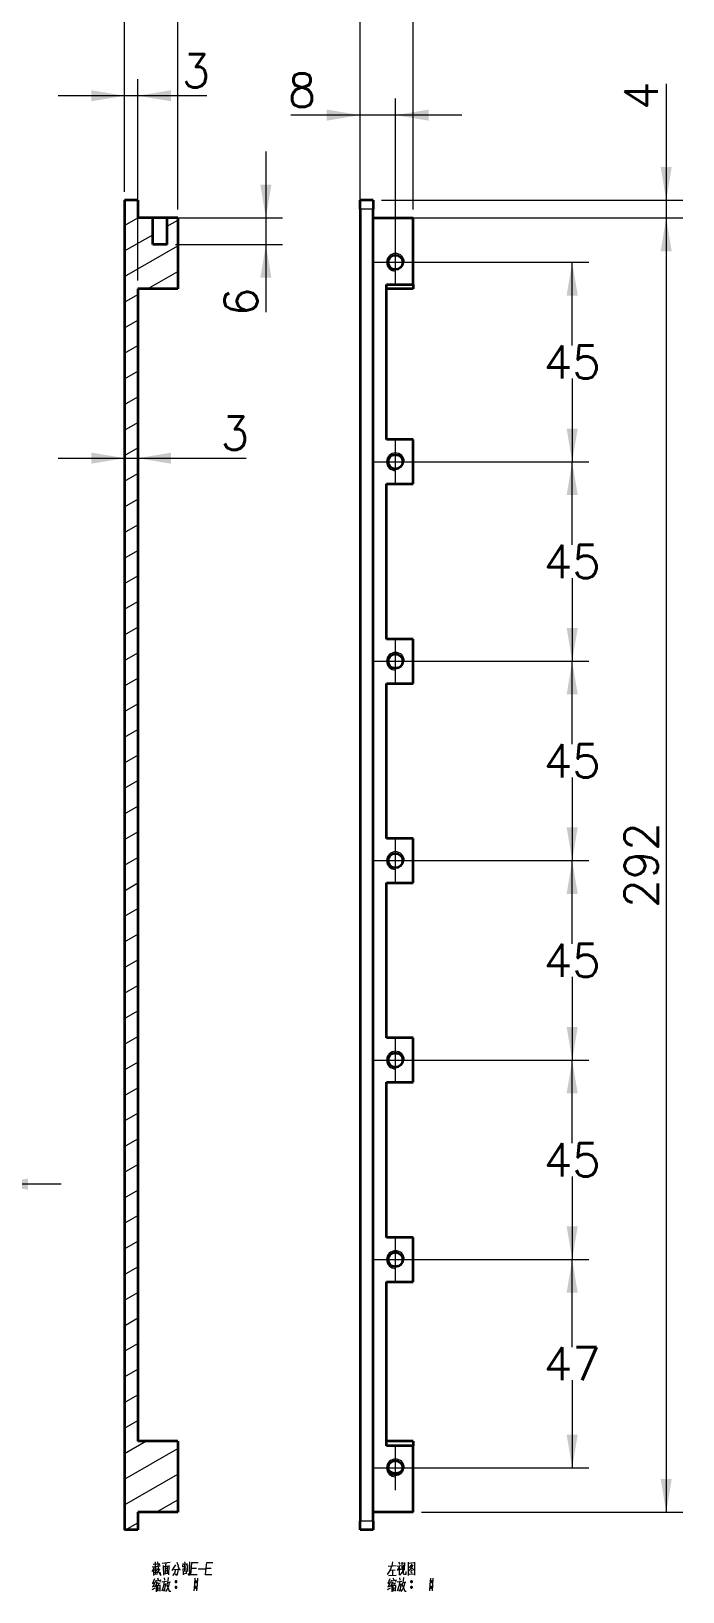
# Model space of a CAD drawing. Header units: millimetres. Extents: x -631 to 3210, y -446 to 2288.
# Drawn here: x 2496.8 to 2643.8, y 1742.6 to 2094.7 of the extents above; entities that cross this region are included whole.
import ezdxf

# ---------------------------------------------------------------- set-up
doc = ezdxf.new("R2010")
doc.units = ezdxf.units.MM
doc.linetypes.add('点画线', pattern=[18, 12, -2, 2, -2])
doc.layers.get('0').update_dxf_attribs({"lineweight": 18})
for name, color, linetype, lineweight in [('中心线层', 1, '点画线', 18), ('尺寸线层', 3, 'Continuous', 18), ('细实线层', 7, 'Continuous', 18)]:
    doc.layers.add(name, color=color, linetype=linetype, lineweight=lineweight)
doc.styles.get("Standard").update_dxf_attribs({"font": 'txt.shx', "bigfont": 'gbcbig.shx'})
doc.dimstyles.get("Standard").update_dxf_attribs({"dimscale": 3, "dimtxt": 0.18, "dimasz": 0.18, "dimexe": 0.18, "dimexo": 0.0625, "dimgap": 0.09, "dimtad": 0, "dimtih": 1, "dimtoh": 1, "dimdec": 4, "dimzin": 0, "dimdsep": 46, "dimtxsty": 'Standard', "dimcen": 0.09, "dimdle": 0.36, "dimadec": 0, "dimazin": 0, "dimtfac": 1, "dimtdec": 4, "dimtofl": 0, "dimtmove": 0, "dimatfit": 3, "dimfxl": 0, "dimtolj": 1, "dimtzin": 0, "dimarcsym": 0})

# ---------------------------------------------------------------- blocks, each defined once
blk = doc.blocks.new('*X10')
at = {"layer": '尺寸线层', "linetype": 'Continuous'}
for points in [[(2570.98, 2177.54), (2563.48, 2178.79), (2563.48, 2176.29)], [(2582.98, 2177.54), (2590.48, 2178.79), (2590.48, 2176.29)]]:
    blk.add_hatch(color=0, dxfattribs=at).paths.add_polyline_path(points, flags=0)
at = {"layer": '尺寸线层', "color": 0, "linetype": 'Continuous'}
for p, q in [((2570.98, 2058.42), (2570.98, 2181.29)), ((2582.98, 2054.42), (2582.98, 2181.29)), ((2549.31, 2177.54), (2597.98, 2177.54))]:
    blk.add_line(p, q, dxfattribs=at)
at = {"layer": '尺寸线层', "color": 0, "insert": (2554.84, 2183.16), "char_height": 7.5, "width": 22.1429, "attachment_point": 5}
blk.add_mtext('12', dxfattribs=at)
blk = doc.blocks.new('*X36')
at = {"layer": '尺寸线层', "linetype": 'Continuous'}
for points in [[(2549.74, 2052.54), (2550.99, 2060.04), (2548.49, 2060.04)], [(2549.74, 2046.54), (2550.99, 2039.04), (2548.49, 2039.04)]]:
    blk.add_hatch(color=0, dxfattribs=at).paths.add_polyline_path(points, flags=0)
at = {"layer": '尺寸线层', "color": 0, "linetype": 'Continuous'}
for p, q in [((2549.74, 2067.54), (2549.74, 2031.3)), ((2529.37, 2052.54), (2553.49, 2052.54)), ((2529.37, 2046.54), (2553.49, 2046.54))]:
    blk.add_line(p, q, dxfattribs=at)
at = {"layer": '尺寸线层', "color": 0, "insert": (2544.11, 2033.62), "char_height": 7.5, "width": 15, "attachment_point": 5, "rotation": 90}
blk.add_mtext('6', dxfattribs=at)
blk = doc.blocks.new('*X129')
at = {"layer": '尺寸线层', "linetype": 'Continuous'}
for points in [[(2618.86, 2042.54), (2620.11, 2035.04), (2617.61, 2035.04)], [(2618.86, 1997.54), (2620.11, 2005.04), (2617.61, 2005.04)]]:
    blk.add_hatch(color=0, dxfattribs=at).paths.add_polyline_path(points, flags=0)
at = {"layer": '尺寸线层', "color": 0, "linetype": 'Continuous'}
for p, q in [((2580.85, 2042.54), (2622.61, 2042.54)), ((2618.86, 2023.79), (2618.86, 2042.54)), ((2618.86, 2016.29), (2618.86, 1997.54)), ((2580.85, 1997.54), (2622.61, 1997.54))]:
    blk.add_line(p, q, dxfattribs=at)
at = {"layer": '尺寸线层', "color": 0, "insert": (2618.86, 2020.04), "char_height": 7.5, "width": 24.2857, "attachment_point": 5}
blk.add_mtext('45', dxfattribs=at)
blk = doc.blocks.new('*X130')
at = {"layer": '尺寸线层', "linetype": 'Continuous'}
for points in [[(2618.86, 1997.54), (2620.11, 1990.04), (2617.61, 1990.04)], [(2618.86, 1952.54), (2620.11, 1960.04), (2617.61, 1960.04)]]:
    blk.add_hatch(color=0, dxfattribs=at).paths.add_polyline_path(points, flags=0)
at = {"layer": '尺寸线层', "color": 0, "linetype": 'Continuous'}
for p, q in [((2580.85, 1997.54), (2622.61, 1997.54)), ((2618.86, 1978.79), (2618.86, 1997.54)), ((2618.86, 1971.29), (2618.86, 1952.54)), ((2580.85, 1952.54), (2622.61, 1952.54))]:
    blk.add_line(p, q, dxfattribs=at)
at = {"layer": '尺寸线层', "color": 0, "insert": (2618.86, 1975.04), "char_height": 7.5, "width": 24.2857, "attachment_point": 5}
blk.add_mtext('45', dxfattribs=at)
blk = doc.blocks.new('*X131')
at = {"layer": '尺寸线层', "linetype": 'Continuous'}
for points in [[(2618.86, 1952.54), (2620.11, 1945.04), (2617.61, 1945.04)], [(2618.86, 1907.54), (2620.11, 1915.04), (2617.61, 1915.04)]]:
    blk.add_hatch(color=0, dxfattribs=at).paths.add_polyline_path(points, flags=0)
at = {"layer": '尺寸线层', "color": 0, "linetype": 'Continuous'}
for p, q in [((2580.85, 1952.54), (2622.61, 1952.54)), ((2618.86, 1933.79), (2618.86, 1952.54)), ((2618.86, 1926.29), (2618.86, 1907.54)), ((2580.85, 1907.54), (2622.61, 1907.54))]:
    blk.add_line(p, q, dxfattribs=at)
at = {"layer": '尺寸线层', "color": 0, "insert": (2618.86, 1930.04), "char_height": 7.5, "width": 24.2857, "attachment_point": 5}
blk.add_mtext('45', dxfattribs=at)
blk = doc.blocks.new('*X132')
at = {"layer": '尺寸线层', "linetype": 'Continuous'}
for points in [[(2618.86, 1907.54), (2620.11, 1900.04), (2617.61, 1900.04)], [(2618.86, 1862.54), (2620.11, 1870.04), (2617.61, 1870.04)]]:
    blk.add_hatch(color=0, dxfattribs=at).paths.add_polyline_path(points, flags=0)
at = {"layer": '尺寸线层', "color": 0, "linetype": 'Continuous'}
for p, q in [((2580.85, 1907.54), (2622.61, 1907.54)), ((2618.86, 1888.79), (2618.86, 1907.54)), ((2618.86, 1881.29), (2618.86, 1862.54)), ((2580.85, 1862.54), (2622.61, 1862.54))]:
    blk.add_line(p, q, dxfattribs=at)
at = {"layer": '尺寸线层', "color": 0, "insert": (2618.86, 1885.04), "char_height": 7.5, "width": 24.2857, "attachment_point": 5}
blk.add_mtext('45', dxfattribs=at)
blk = doc.blocks.new('*X133')
at = {"layer": '尺寸线层', "linetype": 'Continuous'}
for points in [[(2618.86, 1862.54), (2620.11, 1855.04), (2617.61, 1855.04)], [(2618.86, 1817.54), (2620.11, 1825.04), (2617.61, 1825.04)]]:
    blk.add_hatch(color=0, dxfattribs=at).paths.add_polyline_path(points, flags=0)
at = {"layer": '尺寸线层', "color": 0, "linetype": 'Continuous'}
for p, q in [((2580.85, 1862.54), (2622.61, 1862.54)), ((2618.86, 1843.79), (2618.86, 1862.54)), ((2618.86, 1836.29), (2618.86, 1817.54)), ((2580.85, 1817.54), (2622.61, 1817.54))]:
    blk.add_line(p, q, dxfattribs=at)
at = {"layer": '尺寸线层', "color": 0, "insert": (2618.86, 1840.04), "char_height": 7.5, "width": 24.2857, "attachment_point": 5}
blk.add_mtext('45', dxfattribs=at)
blk = doc.blocks.new('*X134')
at = {"layer": '尺寸线层', "linetype": 'Continuous'}
for points in [[(2618.86, 1817.54), (2620.11, 1810.04), (2617.61, 1810.04)], [(2618.86, 1770.54), (2620.11, 1778.04), (2617.61, 1778.04)]]:
    blk.add_hatch(color=0, dxfattribs=at).paths.add_polyline_path(points, flags=0)
at = {"layer": '尺寸线层', "color": 0, "linetype": 'Continuous'}
for p, q in [((2580.85, 1817.54), (2622.61, 1817.54)), ((2618.86, 1797.79), (2618.86, 1817.54)), ((2618.86, 1790.29), (2618.86, 1770.54)), ((2580.85, 1770.54), (2622.61, 1770.54))]:
    blk.add_line(p, q, dxfattribs=at)
at = {"layer": '尺寸线层', "color": 0, "insert": (2618.86, 1794.04), "char_height": 7.5, "width": 24.2857, "attachment_point": 5}
blk.add_mtext('47', dxfattribs=at)
blk = doc.blocks.new('*X135')
at = {"layer": '尺寸线层', "linetype": 'Continuous'}
for points in [[(2517.84, 2080.12), (2510.34, 2078.87), (2510.34, 2081.37)], [(2520.84, 2080.12), (2528.34, 2078.87), (2528.34, 2081.37)]]:
    blk.add_hatch(color=0, dxfattribs=at).paths.add_polyline_path(points, flags=0)
at = {"layer": '尺寸线层', "color": 0, "linetype": 'Continuous'}
for p, q in [((2517.84, 2058.42), (2517.84, 2083.87)), ((2520.84, 2038.42), (2520.84, 2083.87)), ((2536.44, 2080.12), (2502.84, 2080.12))]:
    blk.add_line(p, q, dxfattribs=at)
at = {"layer": '尺寸线层', "color": 0, "insert": (2533.94, 2085.75), "char_height": 7.5, "width": 15, "attachment_point": 5}
blk.add_mtext('3', dxfattribs=at)
blk = doc.blocks.new('*X136')
at = {"layer": '尺寸线层', "linetype": 'Continuous'}
for points in [[(2517.84, 2107.48), (2510.34, 2106.23), (2510.34, 2108.73)], [(2529.84, 2107.48), (2537.34, 2106.23), (2537.34, 2108.73)]]:
    blk.add_hatch(color=0, dxfattribs=at).paths.add_polyline_path(points, flags=0)
at = {"layer": '尺寸线层', "color": 0, "linetype": 'Continuous'}
for p, q in [((2517.84, 2058.42), (2517.84, 2111.23)), ((2529.84, 2054.42), (2529.84, 2111.23)), ((2551.52, 2107.48), (2502.84, 2107.48))]:
    blk.add_line(p, q, dxfattribs=at)
at = {"layer": '尺寸线层', "color": 0, "insert": (2545.98, 2113.11), "char_height": 7.5, "width": 22.1429, "attachment_point": 5}
blk.add_mtext('12', dxfattribs=at)
blk = doc.blocks.new('*X140')
at = {"layer": '尺寸线层', "linetype": 'Continuous'}
for points in [[(2640.07, 2056.54), (2641.32, 2064.04), (2638.82, 2064.04)], [(2640.07, 2052.54), (2641.32, 2045.04), (2638.82, 2045.04)]]:
    blk.add_hatch(color=0, dxfattribs=at).paths.add_polyline_path(points, flags=0)
at = {"layer": '尺寸线层', "color": 0, "linetype": 'Continuous'}
for p, q in [((2640.07, 2082.8), (2640.07, 2037.54)), ((2575.85, 2056.54), (2643.82, 2056.54)), ((2575.85, 2052.54), (2643.82, 2052.54))]:
    blk.add_line(p, q, dxfattribs=at)
at = {"layer": '尺寸线层', "color": 0, "insert": (2634.44, 2080.12), "char_height": 7.5, "width": 15, "attachment_point": 5, "rotation": 90}
blk.add_mtext('4', dxfattribs=at)
blk = doc.blocks.new('*X186')
at = {"layer": '尺寸线层', "linetype": 'Continuous'}
for points in [[(2640.07, 2052.54), (2641.32, 2045.04), (2638.82, 2045.04)], [(2640.07, 1760.54), (2641.32, 1768.04), (2638.82, 1768.04)]]:
    blk.add_hatch(color=0, dxfattribs=at).paths.add_polyline_path(points, flags=0)
at = {"layer": '尺寸线层', "color": 0, "linetype": 'Continuous'}
for p, q in [((2584.85, 2052.54), (2643.82, 2052.54)), ((2640.07, 2052.54), (2640.07, 1760.54)), ((2584.85, 1760.54), (2643.82, 1760.54))]:
    blk.add_line(p, q, dxfattribs=at)
at = {"layer": '尺寸线层', "color": 0, "insert": (2634.44, 1906.54), "char_height": 7.5, "width": 38.5714, "attachment_point": 5, "rotation": 90}
blk.add_mtext('292', dxfattribs=at)
blk = doc.blocks.new('*X188')
at = {"layer": '尺寸线层', "linetype": 'Continuous'}
for points in [[(2482.54, 1834.55), (2475.04, 1833.3), (2475.04, 1835.8)], [(2488.54, 1834.55), (2496.04, 1833.3), (2496.04, 1835.8)]]:
    blk.add_hatch(color=0, dxfattribs=at).paths.add_polyline_path(points, flags=0)
at = {"layer": '尺寸线层', "color": 0, "linetype": 'Continuous'}
for p, q in [((2482.54, 1835.02), (2482.54, 1838.3)), ((2488.54, 1835.95), (2488.54, 1838.3)), ((2503.54, 1834.55), (2467.3, 1834.55))]:
    blk.add_line(p, q, dxfattribs=at)
at = {"layer": '尺寸线层', "color": 0, "insert": (2469.62, 1840.17), "char_height": 7.5, "width": 15, "attachment_point": 5}
blk.add_mtext('6', dxfattribs=at)
blk = doc.blocks.new('*X197')
at = {"layer": '尺寸线层', "linetype": 'Continuous'}
for points in [[(2570.98, 2075.75), (2563.48, 2074.5), (2563.48, 2077)], [(2578.98, 2075.75), (2586.48, 2074.5), (2586.48, 2077)]]:
    blk.add_hatch(color=0, dxfattribs=at).paths.add_polyline_path(points, flags=0)
at = {"layer": '尺寸线层', "color": 0, "linetype": 'Continuous'}
for p, q in [((2570.98, 2044.42), (2570.98, 2079.5)), ((2578.98, 2044.42), (2578.98, 2079.5)), ((2593.98, 2075.75), (2555.38, 2075.75))]:
    blk.add_line(p, q, dxfattribs=at)
at = {"layer": '尺寸线层', "color": 0, "insert": (2557.88, 2081.37), "char_height": 7.5, "width": 15, "attachment_point": 5}
blk.add_mtext('8', dxfattribs=at)
blk = doc.blocks.new('*X206')
at = {"layer": '尺寸线层', "linetype": 'Continuous'}
for points in [[(2517.84, 1998.35), (2510.34, 1999.6), (2510.34, 1997.1)], [(2520.84, 1998.35), (2528.34, 1999.6), (2528.34, 1997.1)]]:
    blk.add_hatch(color=0, dxfattribs=at).paths.add_polyline_path(points, flags=0)
at = {"layer": '尺寸线层', "color": 0, "linetype": 'Continuous'}
for p, q in [((2517.84, 1865.75), (2517.84, 2002.1)), ((2520.84, 1868), (2520.84, 2002.1)), ((2502.84, 1998.35), (2520.84, 1998.35)), ((2520.84, 1998.35), (2545.25, 1998.35))]:
    blk.add_line(p, q, dxfattribs=at)
at = {"layer": '尺寸线层', "color": 0, "insert": (2542.75, 2003.97), "char_height": 7.5, "width": 15, "attachment_point": 5}
blk.add_mtext('3', dxfattribs=at)

msp = doc.modelspace()

# ---------------------------------------------------------------- linework, layer by layer
at = {"color": 7, "lineweight": 35, "ltscale": 0.075}
for p, q in [((2520.844, 2056.541), (2517.844, 2056.541)), ((2573.978, 2056.541), (2570.978, 2056.541)), ((2520.844, 1756.541), (2517.844, 1756.541)), ((2573.978, 1756.541), (2570.978, 1756.541))]:
    msp.add_line(p, q, dxfattribs=at)
at = {"color": 7, "lineweight": 35}
for p, q in [((2517.844, 2056.541), (2517.844, 1756.541)), ((2570.978, 2054.541), (2570.978, 1758.541)), ((2573.978, 1758.541), (2573.978, 2054.541)), ((2520.844, 2036.541), (2520.844, 1776.541)), ((2576.978, 2002.541), (2576.978, 2037.541)), ((2576.978, 1957.541), (2576.978, 1992.541)), ((2576.978, 1912.541), (2576.978, 1947.541)), ((2576.978, 1867.541), (2576.978, 1902.541)), ((2576.978, 1822.541), (2576.978, 1857.541)), ((2576.978, 1775.541), (2576.978, 1812.541))]:
    msp.add_line(p, q, dxfattribs=at)
at = {"color": 7, "lineweight": 35, "ltscale": 0.1}
for p, q in [((2520.844, 2056.541), (2520.844, 2052.541)), ((2520.844, 1760.541), (2520.844, 1756.541))]:
    msp.add_line(p, q, dxfattribs=at)
at = {"color": 7, "lineweight": 35, "ltscale": 0.05}
for p, q in [((2570.978, 2054.541), (2570.978, 2056.541)), ((2573.978, 2056.541), (2573.978, 2054.541)), ((2570.978, 1756.541), (2570.978, 1758.541)), ((2573.978, 1758.541), (2573.978, 1756.541))]:
    msp.add_line(p, q, dxfattribs=at)
at = {"color": 7, "lineweight": 13, "ltscale": 0.075}
for p, q in [((2573.978, 2054.541), (2570.978, 2054.541)), ((2573.978, 1758.541), (2570.978, 1758.541))]:
    msp.add_line(p, q, dxfattribs=at)
at = {"color": 7, "lineweight": 13, "ltscale": 0.086603}
for p, q in [((2517.844, 2050.878), (2520.844, 2052.61)), ((2517.844, 2033.558), (2520.844, 2035.29)), ((2517.844, 2027.784), (2520.844, 2029.516)), ((2517.844, 2022.011), (2520.844, 2023.743)), ((2517.844, 2016.237), (2520.844, 2017.969)), ((2517.844, 2004.69), (2520.844, 2006.422)), ((2517.844, 1998.917), (2520.844, 2000.649)), ((2517.844, 1993.143), (2520.844, 1994.875)), ((2517.844, 1987.37), (2520.844, 1989.102)), ((2517.844, 1970.049), (2520.844, 1971.781)), ((2517.844, 1964.276), (2520.844, 1966.008)), ((2517.844, 1958.502), (2520.844, 1960.234)), ((2517.844, 1952.729), (2520.844, 1954.461)), ((2517.844, 1946.955), (2520.844, 1948.687)), ((2517.844, 1941.182), (2520.844, 1942.914)), ((2517.844, 1935.408), (2520.844, 1937.14)), ((2517.844, 1923.861), (2520.844, 1925.593)), ((2517.844, 1918.088), (2520.844, 1919.82)), ((2517.844, 1912.314), (2520.844, 1914.046)), ((2517.844, 1906.541), (2520.844, 1908.273)), ((2517.844, 1900.767), (2520.844, 1902.499)), ((2517.844, 1894.994), (2520.844, 1896.726)), ((2517.844, 1883.447), (2520.844, 1885.179)), ((2517.844, 1877.673), (2520.844, 1879.405)), ((2517.844, 1871.9), (2520.844, 1873.632)), ((2517.844, 1866.126), (2520.844, 1867.858)), ((2517.844, 1860.353), (2520.844, 1862.085)), ((2517.844, 1854.579), (2520.844, 1856.311)), ((2517.844, 1848.806), (2520.844, 1850.538)), ((2517.844, 1837.259), (2520.844, 1838.991)), ((2517.844, 1831.485), (2520.844, 1833.217)), ((2517.844, 1825.712), (2520.844, 1827.444)), ((2517.844, 1819.938), (2520.844, 1821.67)), ((2517.844, 1814.165), (2520.844, 1815.897)), ((2517.844, 1802.618), (2520.844, 1804.35)), ((2517.844, 1796.844), (2520.844, 1798.576)), ((2517.844, 1791.071), (2520.844, 1792.803)), ((2517.844, 1785.297), (2520.844, 1787.029)), ((2517.844, 1779.524), (2520.844, 1781.256))]:
    msp.add_line(p, q, dxfattribs=at)
at = {"color": 7, "lineweight": 35, "ltscale": 0.083752}
msp.add_line((2529.844, 2052.541), (2520.844, 2052.541), dxfattribs=at)
at = {"color": 7, "lineweight": 35, "ltscale": 0.15}
for p, q in [((2524.194, 2046.541), (2524.194, 2052.541)), ((2527.494, 2046.541), (2527.494, 2052.541)), ((2576.978, 2037.541), (2582.978, 2037.541)), ((2582.978, 2036.541), (2576.978, 2036.541)), ((2582.978, 2002.541), (2576.978, 2002.541)), ((2576.978, 1992.541), (2582.978, 1992.541)), ((2582.978, 1957.541), (2576.978, 1957.541)), ((2576.978, 1947.541), (2582.978, 1947.541)), ((2582.978, 1912.541), (2576.978, 1912.541)), ((2576.978, 1902.541), (2582.978, 1902.541)), ((2582.978, 1867.541), (2576.978, 1867.541)), ((2576.978, 1857.541), (2582.978, 1857.541)), ((2582.978, 1822.541), (2576.978, 1822.541)), ((2576.978, 1812.541), (2582.978, 1812.541)), ((2582.978, 1776.541), (2576.978, 1776.541)), ((2582.978, 1775.541), (2576.978, 1775.541))]:
    msp.add_line(p, q, dxfattribs=at)
at = {"color": 7, "lineweight": 13, "ltscale": 0.067841}
msp.add_line((2527.494, 2050.676), (2529.844, 2052.033), dxfattribs=at)
at = {"color": 7, "lineweight": 35, "ltscale": 0.4}
for p, q in [((2529.844, 2052.541), (2529.844, 2036.541)), ((2529.844, 1776.541), (2529.844, 1760.541))]:
    msp.add_line(p, q, dxfattribs=at)
at = {"color": 7, "lineweight": 35, "ltscale": 0.225}
for p, q in [((2573.978, 2052.541), (2582.978, 2052.541)), ((2529.844, 2036.541), (2520.844, 2036.541)), ((2529.844, 1776.541), (2520.844, 1776.541)), ((2529.844, 1760.541), (2520.844, 1760.541)), ((2582.978, 1760.541), (2573.978, 1760.541))]:
    msp.add_line(p, q, dxfattribs=at)
at = {"color": 7, "lineweight": 35, "ltscale": 0.375}
for p, q in [((2582.978, 2037.541), (2582.978, 2052.541)), ((2582.978, 1760.541), (2582.978, 1775.541))]:
    msp.add_line(p, q, dxfattribs=at)
at = {"color": 7, "lineweight": 13, "ltscale": 0.183311}
msp.add_line((2517.844, 2045.105), (2524.194, 2048.771), dxfattribs=at)
at = {"color": 7, "lineweight": 13, "ltscale": 0.34641}
for p, q in [((2517.844, 2039.331), (2529.844, 2046.26)), ((2517.844, 1767.977), (2529.844, 1774.905)), ((2517.844, 1762.203), (2529.844, 1769.131))]:
    msp.add_line(p, q, dxfattribs=at)
at = {"color": 7, "lineweight": 35, "ltscale": 0.082495}
msp.add_line((2527.494, 2046.541), (2524.194, 2046.541), dxfattribs=at)
at = {"color": 7, "lineweight": 13, "ltscale": 0.197266}
msp.add_line((2523.01, 2036.541), (2529.844, 2040.486), dxfattribs=at)
at = {"color": 7, "lineweight": 35, "ltscale": 0.024998}
msp.add_line((2582.978, 2037.541), (2582.978, 2036.541), dxfattribs=at)
at = {"color": 7, "lineweight": 13, "ltscale": 0.086602}
for p, q in [((2517.844, 2010.464), (2520.844, 2012.196)), ((2517.844, 1981.596), (2520.844, 1983.328)), ((2517.844, 1975.823), (2520.844, 1977.555)), ((2517.844, 1929.635), (2520.844, 1931.367)), ((2517.844, 1889.22), (2520.844, 1890.952)), ((2517.844, 1843.032), (2520.844, 1844.764)), ((2517.844, 1808.391), (2520.844, 1810.123))]:
    msp.add_line(p, q, dxfattribs=at)
at = {"color": 7, "lineweight": 35, "ltscale": 0.25}
for p, q in [((2582.978, 1992.541), (2582.978, 2002.541)), ((2582.978, 1947.541), (2582.978, 1957.541)), ((2582.978, 1902.541), (2582.978, 1912.541)), ((2582.978, 1857.541), (2582.978, 1867.541)), ((2582.978, 1812.541), (2582.978, 1822.541))]:
    msp.add_line(p, q, dxfattribs=at)
at = {"color": 7, "lineweight": 13, "ltscale": 0.13953}
msp.add_line((2517.844, 1773.75), (2522.677, 1776.541), dxfattribs=at)
at = {"color": 7, "lineweight": 35, "ltscale": 0.025002}
msp.add_line((2582.978, 1776.541), (2582.978, 1775.541), dxfattribs=at)
at = {"color": 7, "lineweight": 13, "ltscale": 0.140856}
msp.add_line((2524.965, 1760.541), (2529.844, 1763.358), dxfattribs=at)
at = {"color": 7, "lineweight": 13, "ltscale": 0.081049}
msp.add_line((2518.036, 1756.541), (2520.844, 1758.162), dxfattribs=at)
at = {"color": 7, "lineweight": 35}
for points in [[(2578.978, 1769.248), (2578.517, 1769.301), (2578.083, 1769.461), (2577.707, 1769.726), (2577.552, 1769.899), (2577.433, 1770.096), (2577.355, 1770.315), (2577.328, 1770.541)], [(2580.628, 1770.541), (2580.594, 1770.284), (2580.497, 1770.043), (2580.354, 1769.836), (2580.087, 1769.591), (2579.792, 1769.421), (2579.487, 1769.313), (2578.978, 1769.248)]]:
    msp.add_lwpolyline(points, dxfattribs=at)
at = {"color": 7, "lineweight": 13}
for points in [[(2524.054, 1748.211), (2525.874, 1748.456)], [(2524.054, 1747.126), (2524.404, 1747.651)], [(2524.334, 1748.771), (2525.104, 1748.876)], [(2524.404, 1747.651), (2524.579, 1748.176)], [(2524.404, 1747.651), (2524.404, 1746.251)], [(2525.209, 1747.371), (2524.439, 1747.266)], [(2525.209, 1746.986), (2524.439, 1746.881)], [(2525.244, 1746.566), (2524.439, 1746.461)], [(2524.509, 1747.686), (2525.244, 1747.791)], [(2524.824, 1748.316), (2524.824, 1749.366)], [(2524.824, 1748.141), (2524.824, 1746.531)], [(2525.209, 1746.811), (2525.839, 1747.791)], [(2525.279, 1749.331), (2525.419, 1747.756), (2525.524, 1747.126), (2525.979, 1746.216)], [(2525.594, 1749.016), (2525.734, 1748.596)], [(2525.909, 1746.916), (2525.979, 1746.216)], [(2528.149, 1749.156), (2526.329, 1748.981)], [(2526.574, 1748.491), (2526.609, 1746.356)], [(2527.904, 1748.351), (2526.574, 1748.211)], [(2526.609, 1746.601), (2527.834, 1746.741)], [(2526.994, 1748.246), (2526.994, 1746.671)], [(2527.344, 1747.861), (2526.994, 1747.791)], [(2526.994, 1747.301), (2527.344, 1747.371)], [(2527.099, 1748.281), (2527.239, 1749.051)], [(2527.484, 1748.281), (2527.449, 1746.706)], [(2527.834, 1746.391), (2527.939, 1748.526)], [(2529.304, 1748.666), (2528.919, 1748.001), (2528.499, 1747.406)], [(2529.129, 1746.776), (2528.674, 1746.216)], [(2528.989, 1747.616), (2529.899, 1747.651)], [(2529.374, 1747.616), (2529.129, 1746.776)], [(2529.759, 1746.776), (2529.619, 1746.251), (2529.374, 1746.636)], [(2529.654, 1749.261), (2529.934, 1748.421)], [(2529.934, 1747.756), (2529.794, 1746.776)], [(2529.899, 1748.421), (2530.214, 1747.616), (2530.459, 1747.616)], [(2530.809, 1747.546), (2531.929, 1747.721)], [(2531.019, 1748.946), (2530.914, 1748.211)], [(2530.984, 1748.771), (2531.859, 1748.876)], [(2531.019, 1748.281), (2531.754, 1748.421)], [(2531.019, 1747.931), (2531.754, 1748.071)], [(2531.054, 1747.336), (2531.054, 1746.391)], [(2531.054, 1747.196), (2531.754, 1747.301)], [(2531.789, 1746.706), (2531.054, 1746.566)], [(2531.369, 1749.366), (2531.474, 1748.946)], [(2531.404, 1748.771), (2531.404, 1747.301)], [(2531.789, 1747.371), (2531.719, 1746.706)], [(2531.929, 1748.981), (2531.789, 1748.561)], [(2532.139, 1747.161), (2532.139, 1748.631)], [(2532.489, 1746.251), (2532.174, 1746.706)], [(2532.489, 1749.366), (2532.489, 1747.826), (2532.489, 1746.251)], [(2534.204, 1746.391), (2532.804, 1746.391), (2532.944, 1747.966), (2533.049, 1749.191), (2534.449, 1749.191)], [(2532.944, 1747.896), (2534.064, 1747.896)], [(2534.449, 1747.791), (2536.129, 1747.791)], [(2537.529, 1746.391), (2536.129, 1746.391), (2536.269, 1747.966), (2536.374, 1749.191), (2537.774, 1749.191)], [(2536.269, 1747.896), (2537.389, 1747.896)], [(2577.678, 1747.371), (2577.118, 1746.496)], [(2577.328, 1748.351), (2579.148, 1748.491)], [(2578.133, 1748.421), (2577.678, 1747.371)], [(2577.818, 1747.441), (2578.903, 1747.546)], [(2578.343, 1749.366), (2578.133, 1748.421)], [(2578.343, 1747.476), (2578.308, 1746.286)], [(2580.023, 1748.596), (2579.848, 1748.106), (2579.358, 1747.371)], [(2579.393, 1748.386), (2579.953, 1748.456)], [(2579.673, 1749.261), (2579.953, 1748.841)], [(2579.848, 1748.106), (2579.848, 1746.321)], [(2579.848, 1747.931), (2580.163, 1747.616)], [(2579.953, 1746.321), (2580.233, 1746.601)], [(2580.233, 1746.601), (2580.478, 1746.951)], [(2580.443, 1749.226), (2580.443, 1747.546)], [(2581.108, 1749.051), (2580.443, 1748.981)], [(2580.653, 1747.581), (2580.478, 1746.951)], [(2580.758, 1748.631), (2580.653, 1747.581)], [(2580.793, 1746.601), (2580.793, 1747.686)], [(2580.933, 1746.496), (2580.793, 1746.601)], [(2581.353, 1746.496), (2580.933, 1746.496)], [(2581.038, 1747.476), (2581.108, 1749.156)], [(2581.353, 1747.126), (2581.353, 1746.496)], [(2581.878, 1749.261), (2581.878, 1747.791), (2581.878, 1746.286)], [(2581.878, 1749.226), (2581.878, 1747.826), (2581.878, 1746.426)], [(2583.348, 1749.086), (2581.878, 1748.946)], [(2581.878, 1746.531), (2583.243, 1746.636)], [(2581.948, 1747.336), (2582.438, 1747.756)], [(2582.648, 1748.806), (2582.088, 1748.001)], [(2582.403, 1748.246), (2583.103, 1747.511)], [(2582.403, 1747.161), (2582.753, 1746.776)], [(2582.438, 1748.456), (2582.893, 1748.526)], [(2582.438, 1747.756), (2582.648, 1748.036)], [(2582.508, 1747.546), (2582.753, 1747.266)], [(2582.648, 1748.036), (2582.998, 1748.666)], [(2583.103, 1747.511), (2583.278, 1747.546)], [(2583.313, 1746.356), (2583.313, 1746.461), (2583.243, 1746.636)], [(2583.313, 1746.461), (2583.313, 1747.826), (2583.348, 1749.226)], [(2524.054, 1743.066), (2524.754, 1743.451)], [(2524.509, 1744.501), (2524.089, 1744.361)], [(2524.579, 1745.516), (2524.124, 1744.431)], [(2524.159, 1743.731), (2524.684, 1743.906)], [(2524.649, 1744.746), (2524.194, 1743.731)], [(2524.964, 1744.221), (2524.649, 1743.731)], [(2524.894, 1745.201), (2524.789, 1744.641)], [(2524.894, 1745.061), (2525.944, 1745.201)], [(2525.139, 1744.781), (2524.964, 1744.221)], [(2524.999, 1744.291), (2524.999, 1742.576)], [(2525.209, 1744.501), (2525.909, 1744.606)], [(2525.279, 1745.691), (2525.454, 1745.306)], [(2525.279, 1744.081), (2525.314, 1742.681)], [(2525.279, 1743.976), (2525.804, 1744.046)], [(2525.314, 1743.416), (2525.699, 1743.486)], [(2525.524, 1744.536), (2525.454, 1743.976)], [(2525.839, 1744.151), (2525.769, 1742.751)], [(2525.979, 1745.306), (2525.839, 1744.851)], [(2526.749, 1744.921), (2526.644, 1744.011), (2526.539, 1743.591), (2526.224, 1742.716)], [(2526.259, 1744.851), (2527.309, 1744.991)], [(2527.064, 1744.431), (2526.959, 1743.591), (2526.819, 1742.751), (2526.609, 1743.031)], [(2526.679, 1744.256), (2527.064, 1744.326)], [(2526.749, 1745.761), (2526.854, 1745.201)], [(2527.449, 1743.171), (2527.064, 1742.646)], [(2527.449, 1744.431), (2527.274, 1743.871)], [(2527.379, 1744.186), (2527.939, 1742.751)], [(2527.589, 1745.061), (2527.449, 1744.431)], [(2527.729, 1743.801), (2527.449, 1743.171)], [(2527.519, 1744.676), (2528.219, 1744.816)], [(2527.659, 1745.796), (2527.589, 1745.061)], [(2527.939, 1744.746), (2527.729, 1743.801)], [(2529.269, 1744.886), (2529.654, 1744.886)], [(2529.269, 1743.626), (2529.654, 1743.626)], [(2529.304, 1744.991), (2529.619, 1744.991)], [(2529.304, 1744.746), (2529.619, 1744.746)], [(2529.304, 1743.731), (2529.619, 1743.731)], [(2529.304, 1743.486), (2529.619, 1743.486)], [(2533.714, 1745.621), (2533.609, 1744.221), (2533.504, 1742.821)], [(2533.714, 1744.886), (2534.099, 1744.886)], [(2533.714, 1743.626), (2534.099, 1743.626)], [(2533.749, 1744.991), (2534.064, 1744.991)], [(2533.749, 1744.746), (2534.064, 1744.746)], [(2533.749, 1743.731), (2534.064, 1743.731)], [(2533.749, 1743.486), (2534.064, 1743.486)], [(2534.309, 1745.621), (2534.204, 1744.221), (2534.099, 1742.821)], [(2577.188, 1743.066), (2577.888, 1743.451)], [(2577.643, 1744.501), (2577.223, 1744.361)], [(2577.713, 1745.516), (2577.258, 1744.431)], [(2577.293, 1743.731), (2577.818, 1743.906)], [(2577.783, 1744.746), (2577.328, 1743.731)], [(2577.433, 1746.251), (2579.148, 1746.356)], [(2578.098, 1744.221), (2577.783, 1743.731)], [(2578.028, 1745.201), (2577.923, 1744.641)], [(2578.028, 1745.061), (2579.078, 1745.201)], [(2578.273, 1744.781), (2578.098, 1744.221)], [(2578.133, 1744.291), (2578.133, 1742.576)], [(2578.343, 1744.501), (2579.043, 1744.606)], [(2578.413, 1745.691), (2578.588, 1745.306)], [(2578.413, 1744.081), (2578.448, 1742.681)], [(2578.413, 1743.976), (2578.938, 1744.046)], [(2578.448, 1743.416), (2578.833, 1743.486)], [(2578.658, 1744.536), (2578.588, 1743.976)], [(2578.973, 1744.151), (2578.903, 1742.751)], [(2579.113, 1745.306), (2578.973, 1744.851)], [(2579.883, 1744.921), (2579.778, 1744.011), (2579.673, 1743.591), (2579.358, 1742.716)], [(2579.393, 1744.851), (2580.443, 1744.991)], [(2580.198, 1744.431), (2580.093, 1743.591), (2579.953, 1742.751), (2579.743, 1743.031)], [(2579.813, 1744.256), (2580.198, 1744.326)], [(2579.883, 1745.761), (2579.988, 1745.201)], [(2580.583, 1743.171), (2580.198, 1742.646)], [(2580.583, 1744.431), (2580.408, 1743.871)], [(2580.513, 1744.186), (2581.073, 1742.751)], [(2580.723, 1745.061), (2580.583, 1744.431)], [(2580.863, 1743.801), (2580.583, 1743.171)], [(2580.653, 1744.676), (2581.353, 1744.816)], [(2580.793, 1745.796), (2580.723, 1745.061)], [(2581.073, 1744.746), (2580.863, 1743.801)], [(2582.403, 1744.886), (2582.788, 1744.886)], [(2582.403, 1743.626), (2582.788, 1743.626)], [(2582.438, 1744.991), (2582.753, 1744.991)], [(2582.438, 1744.746), (2582.753, 1744.746)], [(2582.438, 1743.731), (2582.753, 1743.731)], [(2582.438, 1743.486), (2582.753, 1743.486)], [(2586.848, 1745.621), (2586.743, 1744.221), (2586.638, 1742.821)], [(2586.848, 1744.886), (2587.233, 1744.886)], [(2586.848, 1743.626), (2587.233, 1743.626)], [(2586.883, 1744.991), (2587.198, 1744.991)], [(2586.883, 1744.746), (2587.198, 1744.746)], [(2586.883, 1743.731), (2587.198, 1743.731)], [(2586.883, 1743.486), (2587.198, 1743.486)], [(2587.443, 1745.621), (2587.338, 1744.221), (2587.233, 1742.821)], [(2525.769, 1742.926), (2525.349, 1742.856)], [(2527.939, 1742.751), (2528.254, 1742.751)], [(2578.903, 1742.926), (2578.483, 1742.856)], [(2581.073, 1742.751), (2581.388, 1742.751)]]:
    msp.add_lwpolyline(points, dxfattribs=at)
for points in [[(2529.374, 1744.676), (2529.549, 1744.676), (2529.654, 1744.781), (2529.654, 1744.956), (2529.549, 1745.061), (2529.374, 1745.061), (2529.269, 1744.956), (2529.269, 1744.781)], [(2529.374, 1743.416), (2529.549, 1743.416), (2529.654, 1743.521), (2529.654, 1743.696), (2529.549, 1743.801), (2529.374, 1743.801), (2529.269, 1743.696), (2529.269, 1743.521)], [(2533.819, 1744.676), (2533.994, 1744.676), (2534.099, 1744.781), (2534.099, 1744.956), (2533.994, 1745.061), (2533.819, 1745.061), (2533.714, 1744.956), (2533.714, 1744.781)], [(2533.819, 1743.416), (2533.994, 1743.416), (2534.099, 1743.521), (2534.099, 1743.696), (2533.994, 1743.801), (2533.819, 1743.801), (2533.714, 1743.696), (2533.714, 1743.521)], [(2582.508, 1744.676), (2582.683, 1744.676), (2582.788, 1744.781), (2582.788, 1744.956), (2582.683, 1745.061), (2582.508, 1745.061), (2582.403, 1744.956), (2582.403, 1744.781)], [(2582.508, 1743.416), (2582.683, 1743.416), (2582.788, 1743.521), (2582.788, 1743.696), (2582.683, 1743.801), (2582.508, 1743.801), (2582.403, 1743.696), (2582.403, 1743.521)], [(2586.953, 1744.676), (2587.128, 1744.676), (2587.233, 1744.781), (2587.233, 1744.956), (2587.128, 1745.061), (2586.953, 1745.061), (2586.848, 1744.956), (2586.848, 1744.781)], [(2586.953, 1743.416), (2587.128, 1743.416), (2587.233, 1743.521), (2587.233, 1743.696), (2587.128, 1743.801), (2586.953, 1743.801), (2586.848, 1743.696), (2586.848, 1743.521)]]:
    msp.add_lwpolyline(points, close=True, dxfattribs=at)
at = {"color": 7, "lineweight": 35}
for centre in [(2578.978, 2042.541), (2578.978, 1997.541), (2578.978, 1952.541), (2578.978, 1907.541), (2578.978, 1862.541), (2578.978, 1817.541), (2578.978, 1770.541)]:
    msp.add_circle(centre, 1.65, dxfattribs=at)
at = {"layer": '中心线层'}
for p, q in [((2578.978, 2037.541), (2578.978, 2047.541)), ((2573.978, 2042.541), (2583.978, 2042.541)), ((2578.978, 1992.541), (2578.978, 2002.541)), ((2573.978, 1997.541), (2583.978, 1997.541)), ((2578.978, 1947.541), (2578.978, 1957.541)), ((2573.978, 1952.541), (2583.978, 1952.541)), ((2578.978, 1902.541), (2578.978, 1912.541)), ((2573.978, 1907.541), (2583.978, 1907.541)), ((2578.978, 1857.541), (2578.978, 1867.541)), ((2573.978, 1862.541), (2583.978, 1862.541)), ((2578.978, 1812.541), (2578.978, 1822.541)), ((2573.978, 1817.541), (2583.978, 1817.541)), ((2578.978, 1765.541), (2578.978, 1775.541)), ((2573.978, 1770.541), (2583.978, 1770.541))]:
    msp.add_line(p, q, dxfattribs=at)
at = {"layer": '细实线层'}
for centre, start in [((2578.978, 2042.541), 360), ((2578.978, 1997.541), 0), ((2578.978, 1952.541), 0), ((2578.978, 1907.541), 0), ((2578.978, 1862.541), 360), ((2578.978, 1817.541), 0), ((2578.978, 1770.541), 0)]:
    msp.add_arc(centre, 2, start, 270, dxfattribs=at)

# ---------------------------------------------------------------- dimensions: what is measured, and where the dimension line sits
at = {"layer": '尺寸线层'}
for base, p1, p2, override, picture, middle in [((2582.978, 2177.539), (2570.978, 2056.541), (2582.978, 2052.541), {"dimtxt": 2.5, "dimasz": 2.5, "dimexe": 1.25, "dimexo": 0.625, "dimgap": 0.625, "dimtad": 1, "dimtih": 0, "dimtoh": 0, "dimdec": 2, "dimzin": 8, "dimdsep": 44, "dimsah": 1, "dimdle": 5, "dimtdec": 2, "dimtofl": 1, "dimatfit": 0, "dimtfill": 1, "dimtzin": 8}, '*X10', (2554.842, 2177.539)), ((2517.844, 2107.484), (2529.844, 2052.541), (2517.844, 2056.541), {"dimtxt": 2.5, "dimasz": 2.5, "dimexe": 1.25, "dimexo": 0.625, "dimgap": 0.625, "dimtad": 1, "dimtih": 0, "dimtoh": 0, "dimdec": 2, "dimzin": 8, "dimdsep": 44, "dimsah": 1, "dimdle": 5, "dimtdec": 2, "dimtofl": 1, "dimatfit": 0, "dimtfill": 1, "dimtzin": 8}, '*X136', (2545.98, 2107.484)), ((2517.844, 2080.12), (2520.844, 2036.541), (2517.844, 2056.541), {"dimtxt": 2.5, "dimasz": 2.5, "dimexe": 1.25, "dimexo": 0.625, "dimgap": 0.625, "dimtad": 1, "dimtih": 0, "dimtoh": 0, "dimdec": 2, "dimzin": 8, "dimdsep": 44, "dimsah": 1, "dimdle": 5, "dimtdec": 2, "dimtofl": 1, "dimatfit": 0, "dimtfill": 1, "dimtzin": 8}, '*X135', (2533.944, 2080.12)), ((2570.978, 2075.75), (2578.978, 2042.541), (2570.978, 2042.541), {"dimtxt": 2.5, "dimasz": 2.5, "dimexe": 1.25, "dimexo": 0.625, "dimgap": 0.625, "dimtad": 1, "dimtih": 0, "dimtoh": 0, "dimdec": 2, "dimzin": 8, "dimdsep": 44, "dimsah": 1, "dimdle": 5, "dimtdec": 2, "dimtofl": 1, "dimatfit": 0, "dimtfill": 1, "dimtzin": 8}, '*X197', (2557.878, 2075.75)), ((2520.844, 1998.347), (2517.844, 1863.876), (2520.844, 1866.126), {"dimtxt": 2.5, "dimasz": 2.5, "dimexe": 1.25, "dimexo": 0.625, "dimgap": 0.625, "dimtad": 1, "dimdec": 2, "dimzin": 8, "dimdsep": 44, "dimsah": 1, "dimdle": 5, "dimtdec": 2, "dimtofl": 1, "dimatfit": 0, "dimtfill": 1, "dimtzin": 8}, '*X206', (2542.75, 1998.347)), ((2482.544, 1834.547), (2488.544, 1834.078), (2482.544, 1833.14), {"dimtxt": 2.5, "dimasz": 2.5, "dimexe": 1.25, "dimexo": 0.625, "dimgap": 0.625, "dimtad": 1, "dimtih": 0, "dimtoh": 0, "dimdec": 2, "dimzin": 8, "dimdsep": 44, "dimsah": 1, "dimdle": 5, "dimtdec": 2, "dimtofl": 1, "dimatfit": 0, "dimtfill": 1, "dimtzin": 8}, '*X188', (2469.623, 1834.547))]:
    dim = msp.add_linear_dim(base=base, p1=p1, p2=p2, dimstyle='Standard', override=override, dxfattribs=at)
    dim.commit()
    dim.dimension.update_dxf_attribs({"geometry": picture, "text_midpoint": middle, "dimtype": 160})
for base, p1, p2, picture, middle in [((2640.068, 2052.541), (2573.978, 2056.541), (2573.978, 2052.541), '*X140', (2640.068, 2080.12)), ((2549.736, 2046.541), (2527.494, 2052.541), (2527.494, 2046.541), '*X36', (2549.736, 2033.619))]:
    dim = msp.add_linear_dim(base=base, p1=p1, p2=p2, angle=90, dimstyle='Standard', override={"dimtxt": 2.5, "dimasz": 2.5, "dimexe": 1.25, "dimexo": 0.625, "dimgap": 0.625, "dimtad": 1, "dimtih": 0, "dimtoh": 0, "dimdec": 2, "dimzin": 8, "dimdsep": 44, "dimsah": 1, "dimdle": 5, "dimtdec": 2, "dimtofl": 1, "dimatfit": 0, "dimtfill": 1, "dimtzin": 8}, dxfattribs=at)
    dim.commit()
    dim.dimension.update_dxf_attribs({"geometry": picture, "text_midpoint": middle, "dimtype": 160})
for base, p1, p2, override, picture, middle in [((2640.068, 1760.541), (2582.978, 2052.541), (2582.978, 1760.541), {"dimtxt": 2.5, "dimasz": 2.5, "dimexe": 1.25, "dimexo": 0.625, "dimgap": 0.625, "dimtad": 1, "dimtih": 0, "dimtoh": 0, "dimdec": 2, "dimzin": 8, "dimdsep": 44, "dimsah": 1, "dimdle": 5, "dimtdec": 2, "dimtofl": 1, "dimatfit": 0, "dimtfill": 1, "dimtzin": 8}, '*X186', (2640.068, 1906.541)), ((2618.856, 1997.541), (2578.978, 2042.541), (2578.978, 1997.541), {"dimtxt": 2.5, "dimasz": 2.5, "dimexe": 1.25, "dimexo": 0.625, "dimgap": 0.625, "dimtad": 1, "dimdec": 2, "dimzin": 8, "dimdsep": 44, "dimsah": 1, "dimdle": 5, "dimtdec": 2, "dimtofl": 1, "dimatfit": 0, "dimtfill": 1, "dimtzin": 8}, '*X129', (2618.856, 2020.041)), ((2618.856, 1952.541), (2578.978, 1997.541), (2578.978, 1952.541), {"dimtxt": 2.5, "dimasz": 2.5, "dimexe": 1.25, "dimexo": 0.625, "dimgap": 0.625, "dimtad": 1, "dimdec": 2, "dimzin": 8, "dimdsep": 44, "dimsah": 1, "dimdle": 5, "dimtdec": 2, "dimtofl": 1, "dimatfit": 0, "dimtfill": 1, "dimtzin": 8}, '*X130', (2618.856, 1975.041)), ((2618.856, 1907.541), (2578.978, 1952.541), (2578.978, 1907.541), {"dimtxt": 2.5, "dimasz": 2.5, "dimexe": 1.25, "dimexo": 0.625, "dimgap": 0.625, "dimtad": 1, "dimdec": 2, "dimzin": 8, "dimdsep": 44, "dimsah": 1, "dimdle": 5, "dimtdec": 2, "dimtofl": 1, "dimatfit": 0, "dimtfill": 1, "dimtzin": 8}, '*X131', (2618.856, 1930.041)), ((2618.856, 1862.541), (2578.978, 1907.541), (2578.978, 1862.541), {"dimtxt": 2.5, "dimasz": 2.5, "dimexe": 1.25, "dimexo": 0.625, "dimgap": 0.625, "dimtad": 1, "dimdec": 2, "dimzin": 8, "dimdsep": 44, "dimsah": 1, "dimdle": 5, "dimtdec": 2, "dimtofl": 1, "dimatfit": 0, "dimtfill": 1, "dimtzin": 8}, '*X132', (2618.856, 1885.041)), ((2618.856, 1817.541), (2578.978, 1862.541), (2578.978, 1817.541), {"dimtxt": 2.5, "dimasz": 2.5, "dimexe": 1.25, "dimexo": 0.625, "dimgap": 0.625, "dimtad": 1, "dimdec": 2, "dimzin": 8, "dimdsep": 44, "dimsah": 1, "dimdle": 5, "dimtdec": 2, "dimtofl": 1, "dimatfit": 0, "dimtfill": 1, "dimtzin": 8}, '*X133', (2618.856, 1840.041)), ((2618.856, 1770.541), (2578.978, 1817.541), (2578.978, 1770.541), {"dimtxt": 2.5, "dimasz": 2.5, "dimexe": 1.25, "dimexo": 0.625, "dimgap": 0.625, "dimtad": 1, "dimdec": 2, "dimzin": 8, "dimdsep": 44, "dimsah": 1, "dimdle": 5, "dimtdec": 2, "dimtofl": 1, "dimatfit": 0, "dimtfill": 1, "dimtzin": 8}, '*X134', (2618.856, 1794.041))]:
    dim = msp.add_linear_dim(base=base, p1=p1, p2=p2, angle=90, dimstyle='Standard', override=override, dxfattribs=at)
    dim.commit()
    dim.dimension.update_dxf_attribs({"geometry": picture, "text_midpoint": middle})

doc.saveas('drawing.dxf')
